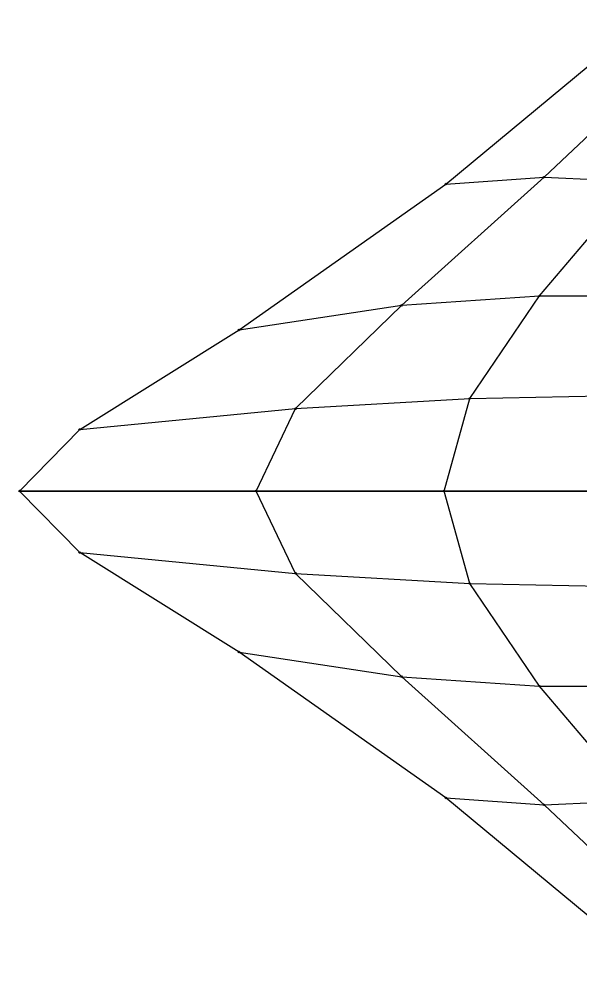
# Model space of a CAD drawing. Extents: x -15589654 to 17963237, y -15925095 to 4870968.
# Drawn here: x -15589654 to -7672871, y -12190493 to 1136366 of the extents above; entities that cross this region are included whole.
import ezdxf

# ---------------------------------------------------------------- set-up
doc = ezdxf.new("R2010")
doc.units = 0

msp = doc.modelspace()

# ---------------------------------------------------------------- linework, layer by layer
at = {"layer": 'Equator', "color": 7}
for p, q in [((17953236.635163, -5527063.652264), (-15579653.584485, -5527063.652264)), ((-15579653.584485, -5527063.652264), (-12242744.760033, -5527063.652264)), ((-12242744.760033, -5527063.652264), (-9591366.552402, -5527063.652264)), ((-9591366.552402, -5527063.652264), (-7450606.415507, -5527063.652264))]:
    msp.add_line(p, q, dxfattribs=at)
at = {"layer": 'Lattitudes', "color": 8}
for p, q in [((-9564801.144648, -1194506.000956), (-8181842.126354, -1096428.776306)), ((-8181842.126354, -1096428.776306), (-6877561.103824, -1155160.018376)), ((-10188338.975979, -2906234.767853), (-8245199.547223, -2771315.33333)), ((-8245199.547223, -2771315.33333), (-6576218.86612, -2776332.744165)), ((-12484312.124099, -3254520.412218), (-10188338.975979, -2906234.767853)), ((-11685701.086585, -4364527.727642), (-9230655.604999, -4222691.906822)), ((-9230655.604999, -4222691.906822), (-7219398.511637, -4182496.57455)), ((-14731866.554267, -4658937.421274), (-11685701.086585, -4364527.727642)), ((-14731866.554267, -6395189.883253), (-11685701.086585, -6689599.576885)), ((-11685701.086585, -6689599.576885), (-9230655.604999, -6831435.397706)), ((-9230655.604999, -6831435.397706), (-7219398.511637, -6871630.729978)), ((-12484312.124099, -7799606.89231), (-10188338.975979, -8147892.536675)), ((-10188338.975979, -8147892.536675), (-8245199.547223, -8282811.971198)), ((-8245199.547223, -8282811.971198), (-6576218.86612, -8277794.560363)), ((-9564801.144648, -9859621.303572), (-8181842.126354, -9957698.528222)), ((-8181842.126354, -9957698.528222), (-6877561.103824, -9898967.286152))]:
    msp.add_line(p, q, dxfattribs=at)
at = {"layer": 'Merdians', "color": 8}
for p, q in [((-9564801.144648, -1194506.000956), (-6756955.981986, 1136365.994731)), ((-8181842.126354, -1096428.776306), (-6141329.707172, 828068.385699)), ((-12484312.124099, -3254520.412218), (-9564801.144648, -1194506.000956)), ((-10188338.975979, -2906234.767853), (-8181842.126354, -1096428.776306)), ((-8245199.547223, -2771315.33333), (-6877561.103824, -1155160.018376)), ((-9230655.604999, -4222691.906822), (-8245199.547223, -2771315.33333)), ((-11685701.086585, -4364527.727642), (-10188338.975979, -2906234.767853)), ((-14731866.554267, -4658937.421274), (-12484312.124099, -3254520.412218)), ((-9591366.552402, -5527063.652264), (-9230655.604999, -4222691.906822)), ((-12242744.760033, -5527063.652264), (-11685701.086585, -4364527.727642)), ((-15579653.584485, -5527063.652264), (-14731866.554267, -4658937.421274)), ((-14731866.554267, -6395189.883253), (-15579653.584485, -5527063.652264)), ((-11685701.086585, -6689599.576885), (-12242744.760033, -5527063.652264)), ((-9230655.604999, -6831435.397706), (-9591366.552402, -5527063.652264)), ((-12484312.124099, -7799606.89231), (-14731866.554267, -6395189.883253)), ((-10188338.975979, -8147892.536675), (-11685701.086585, -6689599.576885)), ((-8245199.547223, -8282811.971198), (-9230655.604999, -6831435.397706)), ((-9564801.144648, -9859621.303572), (-12484312.124099, -7799606.89231)), ((-8181842.126354, -9957698.528222), (-10188338.975979, -8147892.536675)), ((-6877561.103824, -9898967.286152), (-8245199.547223, -8282811.971198)), ((-6756955.981986, -12190493.299259), (-9564801.144648, -9859621.303572)), ((-6141329.707172, -11882195.690226), (-8181842.126354, -9957698.528222))]:
    msp.add_line(p, q, dxfattribs=at)
at = {"layer": 'WGSpoints', "color": 1}
for centre in [(-9564801.144648, -1194506.000956), (-8181842.126354, -1096428.776306), (-8245199.547223, -2771315.33333), (-10188338.975979, -2906234.767853), (-12484312.124099, -3254520.412218), (-9230655.604999, -4222691.906822), (-11685701.086585, -4364527.727642), (-14731866.554267, -4658937.421274), (-15579653.584485, -5527063.652264), (-12242744.760033, -5527063.652264), (-9591366.552402, -5527063.652264), (-14731866.554267, -6395189.883253), (-11685701.086585, -6689599.576885), (-9230655.604999, -6831435.397706), (-12484312.124099, -7799606.89231), (-10188338.975979, -8147892.536675), (-8245199.547223, -8282811.971198), (-9564801.144648, -9859621.303572), (-8181842.126354, -9957698.528222)]:
    msp.add_circle(centre, 10000, dxfattribs=at)

doc.saveas('drawing.dxf')
